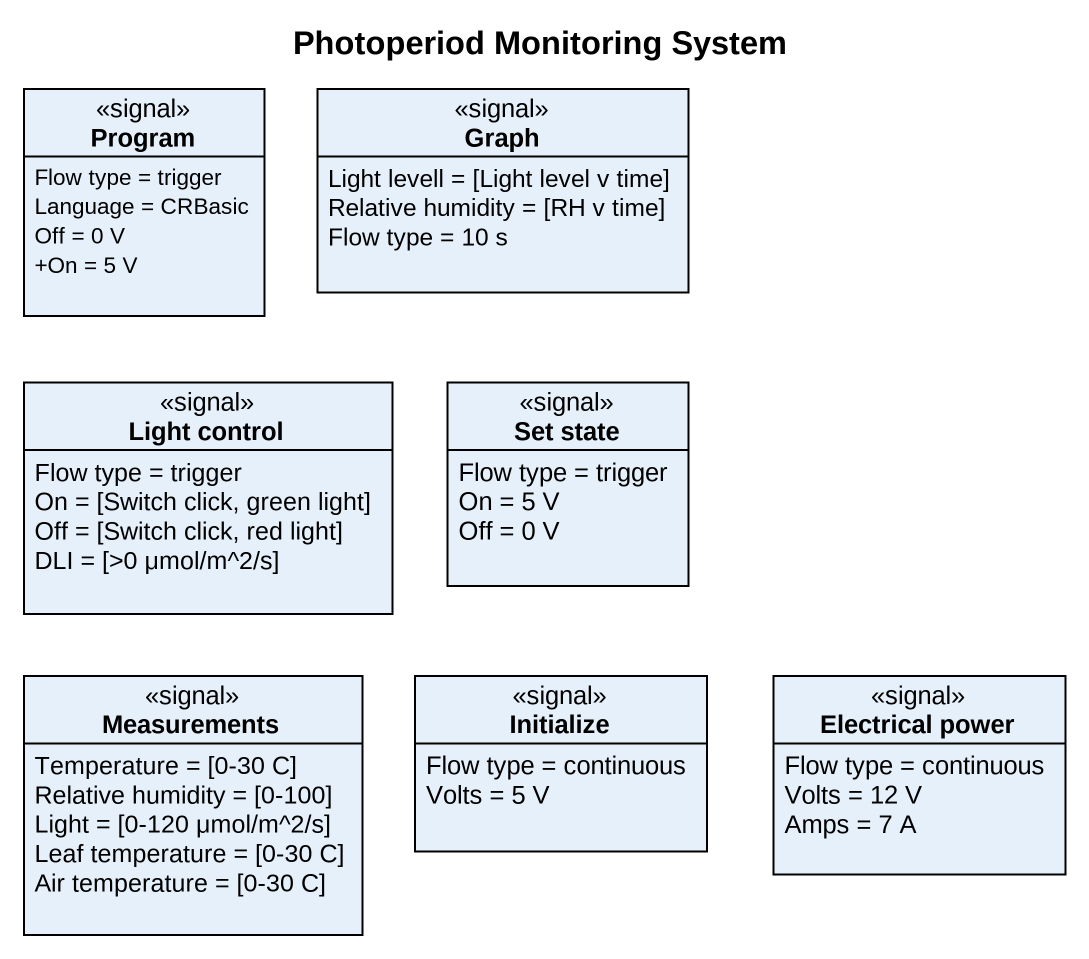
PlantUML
@startuml
title Photoperiod Monitoring System
hide circle
hide empty members
skinparam classAttributeIconSize 0
class Program <<signal>> {
  Flow type = trigger
  Language = CRBasic
  Off = 0 V
  +On = 5 V
}
class Graph <<signal>> {
  Light levell = [Light level v time]
  Relative humidity = [RH v time]
  Flow type = 10 s
}
class "Light control" as Light_control <<signal>> {
  Flow type = trigger
  On = [Switch click, green light]
  Off = [Switch click, red light]
  DLI = [>0 μmol/m^2/s]
}
class "Set state" as Set_state <<signal>> {
  Flow type = trigger
  On = 5 V
  Off = 0 V
}
class Measurements <<signal>> {
  Temperature = [0-30 C]
  Relative humidity = [0-100]
  Light = [0-120 μmol/m^2/s]
  Leaf temperature = [0-30 C]
  Air temperature = [0-30 C]
}
class Initialize <<signal>> {
  Flow type = continuous
  Volts = 5 V
}
class "Electrical power" as Electrical_power <<signal>> {
  Flow type = continuous
  Volts = 12 V
  Amps = 7 A
}
@enduml
